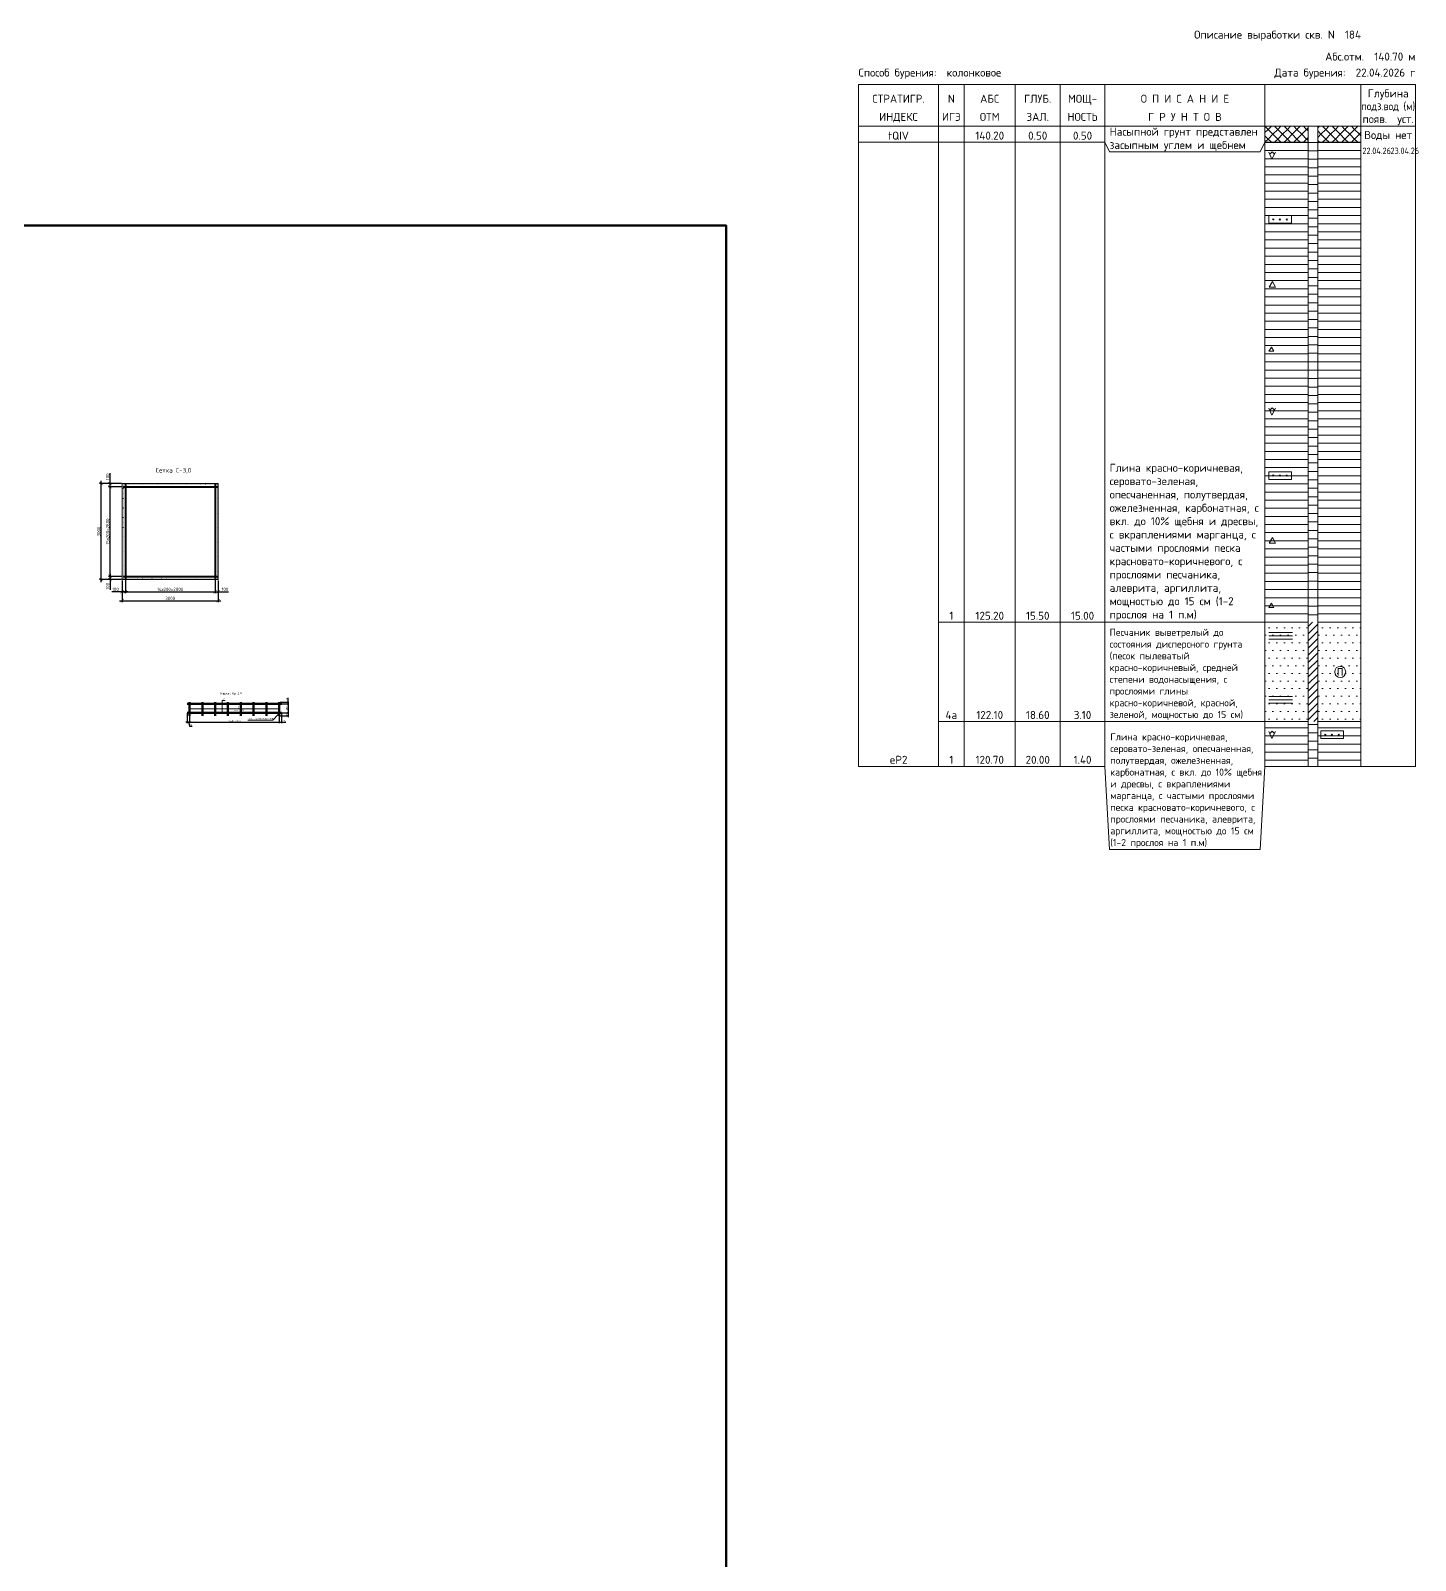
# Model space of a CAD drawing. Header units: metres. Extents: x 354637 to 441172, y 20821 to 108904.
# Drawn here: x 397904 to 441172, y 61109 to 108904 of the extents above; entities that cross this region are included whole.
import ezdxf
from ezdxf.enums import TextEntityAlignment as Align

# ---------------------------------------------------------------- set-up
doc = ezdxf.new("R2010")
doc.units = ezdxf.units.M
doc.header["$PDSIZE"] = 1
doc.linetypes.add('ACAD_ISO07W100', pattern=[3, 0, -3])
doc.layers.get('0').update_dxf_attribs({"lineweight": 0})
doc.layers.get('Defpoints').update_dxf_attribs({"color": 3})
for name, color, linetype in [('Fill', 7, 'Continuous'), ('Skv', 7, 'Continuous'), ('Table', 7, 'Continuous')]:
    doc.layers.add(name, color=color, linetype=linetype)
for name, color, linetype, lineweight in [('выноски', 7, 'Continuous', 15), ('Основная', 7, 'Continuous', 40), ('разм.', 7, 'Continuous', 18), ('размеры', 7, 'Continuous', 15), ('Стены', 7, 'Continuous', 50), ('текст', 7, 'Continuous', 18), ('штриховка', 7, 'Continuous', 9)]:
    doc.layers.add(name, color=color, linetype=linetype, lineweight=lineweight)
doc.layers.add('помощь', color=1, linetype='Continuous', lineweight=0, plot=False)
doc.styles.add('ISOCPEUR', font='isocpeur.ttf')
doc.styles.add('ГОСТ 2.304', font='CS_Gost2304.shx')
doc.dimstyles.new('СПДС', dxfattribs={"dimscale": 100, "dimtxt": 2.5, "dimasz": 2.5, "dimexe": 1.25, "dimexo": 0.625, "dimtad": 1, "dimdec": 0, "dimrnd": 0.001, "dimtxsty": 'ГОСТ 2.304', "dimblk": 'ARCHTICK', "dimblk1": 'ARCHTICK', "dimblk2": 'ARCHTICK', "dimcen": 2.5, "dimdle": 2, "dimadec": 0, "dimazin": 2, "dimtfac": 0.75, "dimtdec": 4, "dimtmove": 1, "dimatfit": 3, "dimfxl": 1, "dimtolj": 1, "dimarcsym": 1})
pattern_1 = [(225, (-5028528.11, 5916.64), (3e-14, -300), [212.13, -212.134069]), (315, (-5028678.11, 6066.64), (300, 3e-14), [212.13, -212.134069]), (45, (-5028828.11, 5916.64), (3e-14, 300), [212.13, -212.134069]), (135, (-5028678.11, 5766.64), (-300, 3e-14), [212.13, -212.134069])]

# ---------------------------------------------------------------- blocks, each defined once
blk = doc.blocks.new('_ArchTick')
at = {"color": 0, "linetype": 'ByBlock', "lineweight": 30, "const_width": 0.15}
blk.add_lwpolyline([(-0.5, -0.5), (0.5, 0.5)], dxfattribs=at)
blk = doc.blocks.new('*D20')
at = {"layer": 'Defpoints', "color": 0, "ltscale": 10, "transparency": 16777216}
for p in [(400107, 94753), (400767, 94753), (400767, 91753)]:
    blk.add_point(p, dxfattribs=at)
at = {"layer": 'размеры', "color": 0, "lineweight": -2, "ltscale": 10, "transparency": 16777216}
for p, q in [((400742, 94753), (400057, 94753)), ((400107, 91673), (400107, 94833)), ((400742, 91753), (400057, 91753))]:
    blk.add_line(p, q, dxfattribs=at)
at = {"layer": 'размеры', "color": 0, "lineweight": -2, "ltscale": 10, "transparency": 16777216, "xscale": 100, "yscale": 100, "zscale": 100}
for p, rotation in [((400107, 94753), 90), ((400107, 91753), 270)]:
    blk.add_blockref('_ArchTick', p, dxfattribs=dict(at, rotation=rotation))
at = {"layer": 'размеры', "color": 0, "ltscale": 10, "transparency": 16777216, "insert": (400032, 93253), "char_height": 100, "attachment_point": 5, "rotation": 90, "style": 'ISOCPEUR'}
blk.add_mtext('\\A1;3000', dxfattribs=at)
blk = doc.blocks.new('*D21')
at = {"layer": 'Defpoints', "color": 0, "ltscale": 10, "transparency": 16777216}
for p in [(400767, 91753), (403767, 91753), (403767, 91093)]:
    blk.add_point(p, dxfattribs=at)
at = {"layer": 'размеры', "color": 0, "lineweight": -2, "ltscale": 10, "transparency": 16777216}
for p, q in [((400767, 91728), (400767, 91043)), ((403767, 91728), (403767, 91043)), ((400687, 91093), (403847, 91093))]:
    blk.add_line(p, q, dxfattribs=at)
at = {"layer": 'размеры', "color": 0, "lineweight": -2, "ltscale": 10, "transparency": 16777216, "xscale": 100, "yscale": 100, "zscale": 100, "rotation": 180}
blk.add_blockref('_ArchTick', (400767, 91093), dxfattribs=at)
at = {"layer": 'размеры', "color": 0, "lineweight": -2, "ltscale": 10, "transparency": 16777216, "xscale": 100, "yscale": 100, "zscale": 100}
blk.add_blockref('_ArchTick', (403767, 91093), dxfattribs=at)
at = {"layer": 'размеры', "color": 0, "ltscale": 10, "transparency": 16777216, "insert": (402267, 91168), "char_height": 100, "attachment_point": 5, "style": 'ISOCPEUR'}
blk.add_mtext('\\A1;3000', dxfattribs=at)
blk = doc.blocks.new('*D22')
at = {"layer": 'Defpoints', "color": 0, "ltscale": 10, "transparency": 16777216}
for p in [(400387, 94653), (400787, 94653), (400787, 91853)]:
    blk.add_point(p, dxfattribs=at)
at = {"layer": 'размеры', "color": 0, "lineweight": -2, "ltscale": 10, "transparency": 16777216}
for p, q in [((400762, 94653), (400337, 94653)), ((400387, 91773), (400387, 94733)), ((400762, 91853), (400337, 91853))]:
    blk.add_line(p, q, dxfattribs=at)
at = {"layer": 'размеры', "color": 0, "lineweight": -2, "ltscale": 10, "transparency": 16777216, "xscale": 100, "yscale": 100, "zscale": 100}
for p, rotation in [((400387, 94653), 90), ((400387, 91853), 270)]:
    blk.add_blockref('_ArchTick', p, dxfattribs=dict(at, rotation=rotation))
at = {"layer": 'размеры', "color": 0, "ltscale": 10, "transparency": 16777216, "insert": (400312, 93253), "char_height": 100, "attachment_point": 5, "rotation": 90, "style": 'ISOCPEUR'}
blk.add_mtext('\\A1;15х200=2800', dxfattribs=at)
blk = doc.blocks.new('*D23')
at = {"layer": 'Defpoints', "color": 0, "ltscale": 10, "transparency": 16777216}
for p in [(400867, 91773), (403667, 91773), (403667, 91373)]:
    blk.add_point(p, dxfattribs=at)
at = {"layer": 'размеры', "color": 0, "lineweight": -2, "ltscale": 10, "transparency": 16777216}
for p, q in [((400787, 91373), (403747, 91373)), ((400867, 91748), (400867, 91323)), ((403667, 91748), (403667, 91323))]:
    blk.add_line(p, q, dxfattribs=at)
at = {"layer": 'размеры', "color": 0, "lineweight": -2, "ltscale": 10, "transparency": 16777216, "xscale": 100, "yscale": 100, "zscale": 100, "rotation": 180}
blk.add_blockref('_ArchTick', (400867, 91373), dxfattribs=at)
at = {"layer": 'размеры', "color": 0, "lineweight": -2, "ltscale": 10, "transparency": 16777216, "xscale": 100, "yscale": 100, "zscale": 100}
blk.add_blockref('_ArchTick', (403667, 91373), dxfattribs=at)
at = {"layer": 'размеры', "color": 0, "ltscale": 10, "transparency": 16777216, "insert": (402267, 91448), "char_height": 100, "attachment_point": 5, "style": 'ISOCPEUR'}
blk.add_mtext('\\A1;14х200=2800', dxfattribs=at)
blk = doc.blocks.new('*D33')
at = {"layer": 'Defpoints', "color": 0, "ltscale": 10, "transparency": 16777216}
for p in [(402797, 87586), (402872, 87496), (402797, 87296)]:
    blk.add_point(p, dxfattribs=at)
at = {"layer": 'размеры', "color": 0, "lineweight": -2, "ltscale": 10, "transparency": 16777216}
for p, q in [((402797, 87574), (402797, 87271)), ((402872, 87484), (402872, 87271)), ((402912, 87296), (402757, 87296)), ((402834, 87296), (402870, 87177)), ((402870, 87177), (402955, 87177))]:
    blk.add_line(p, q, dxfattribs=at)
at = {"layer": 'размеры', "color": 0, "lineweight": -2, "ltscale": 10, "transparency": 16777216, "xscale": 50, "yscale": 50, "zscale": 50, "rotation": 180}
blk.add_blockref('_ArchTick', (402797, 87296), dxfattribs=at)
at = {"layer": 'размеры', "color": 0, "lineweight": -2, "ltscale": 10, "transparency": 16777216, "xscale": 50, "yscale": 50, "zscale": 50}
blk.add_blockref('_ArchTick', (402872, 87296), dxfattribs=at)
at = {"layer": 'размеры', "color": 0, "ltscale": 10, "transparency": 16777216, "insert": (402912, 87215), "char_height": 50, "attachment_point": 5, "style": 'ISOCPEUR'}
blk.add_mtext('\\A1;75', dxfattribs=at)
blk = doc.blocks.new('*D34')
at = {"layer": 'Defpoints', "color": 0, "ltscale": 10, "transparency": 16777216}
for p in [(405672, 87496), (405747, 87586), (405747, 87296)]:
    blk.add_point(p, dxfattribs=at)
at = {"layer": 'размеры', "color": 0, "lineweight": -2, "ltscale": 10, "transparency": 16777216}
for p, q in [((405672, 87484), (405672, 87271)), ((405747, 87574), (405747, 87271)), ((405632, 87296), (405747, 87296)), ((405747, 87296), (405882, 87296))]:
    blk.add_line(p, q, dxfattribs=at)
at = {"layer": 'размеры', "color": 0, "lineweight": -2, "ltscale": 10, "transparency": 16777216, "xscale": 50, "yscale": 50, "zscale": 50, "rotation": 180}
blk.add_blockref('_ArchTick', (405672, 87296), dxfattribs=at)
at = {"layer": 'размеры', "color": 0, "lineweight": -2, "ltscale": 10, "transparency": 16777216, "xscale": 50, "yscale": 50, "zscale": 50}
blk.add_blockref('_ArchTick', (405747, 87296), dxfattribs=at)
at = {"layer": 'размеры', "color": 0, "ltscale": 10, "transparency": 16777216, "insert": (405839, 87334), "char_height": 50, "attachment_point": 5, "style": 'ISOCPEUR'}
blk.add_mtext('\\A1;75', dxfattribs=at)
blk = doc.blocks.new('*D35')
at = {"layer": 'Defpoints', "color": 0, "ltscale": 10, "transparency": 16777216}
for p in [(402872, 87496), (405672, 87496), (405672, 87296)]:
    blk.add_point(p, dxfattribs=at)
at = {"layer": 'размеры', "color": 0, "lineweight": -2, "ltscale": 10, "transparency": 16777216}
for p, q in [((402872, 87484), (402872, 87271)), ((405672, 87484), (405672, 87271)), ((402832, 87296), (405712, 87296))]:
    blk.add_line(p, q, dxfattribs=at)
at = {"layer": 'размеры', "color": 0, "lineweight": -2, "ltscale": 10, "transparency": 16777216, "xscale": 50, "yscale": 50, "zscale": 50, "rotation": 180}
blk.add_blockref('_ArchTick', (402872, 87296), dxfattribs=at)
at = {"layer": 'размеры', "color": 0, "lineweight": -2, "ltscale": 10, "transparency": 16777216, "xscale": 50, "yscale": 50, "zscale": 50}
blk.add_blockref('_ArchTick', (405672, 87296), dxfattribs=at)
at = {"layer": 'размеры', "color": 0, "ltscale": 10, "transparency": 16777216, "insert": (404272, 87334), "char_height": 50, "attachment_point": 5, "style": 'ISOCPEUR'}
blk.add_mtext('\\A1;7х400=2800', dxfattribs=at)
blk = doc.blocks.new('*D36')
at = {"layer": 'Defpoints', "color": 0, "ltscale": 10, "transparency": 16777216}
for p in [(405692, 87926), (405747, 87866), (405947, 87926)]:
    blk.add_point(p, dxfattribs=at)
at = {"layer": 'размеры', "color": 0, "lineweight": -2, "ltscale": 10, "transparency": 16777216}
for p, q in [((405947, 87926), (405947, 88061)), ((405704, 87926), (405972, 87926)), ((405759, 87866), (405972, 87866)), ((405947, 87826), (405947, 87926))]:
    blk.add_line(p, q, dxfattribs=at)
at = {"layer": 'размеры', "color": 0, "lineweight": -2, "ltscale": 10, "transparency": 16777216, "xscale": 50, "yscale": 50, "zscale": 50}
for p, rotation in [((405947, 87926), 90), ((405947, 87866), 270)]:
    blk.add_blockref('_ArchTick', p, dxfattribs=dict(at, rotation=rotation))
at = {"layer": 'размеры', "color": 0, "ltscale": 10, "transparency": 16777216, "insert": (405909, 88019), "char_height": 50, "attachment_point": 5, "rotation": 90, "style": 'ISOCPEUR'}
blk.add_mtext('\\A1;60', dxfattribs=at)
blk = doc.blocks.new('*D37')
at = {"layer": 'Defpoints', "color": 0, "ltscale": 10, "transparency": 16777216}
for p in [(405747, 87866), (405747, 87586), (405947, 87586)]:
    blk.add_point(p, dxfattribs=at)
at = {"layer": 'размеры', "color": 0, "lineweight": -2, "ltscale": 10, "transparency": 16777216}
for p, q in [((405759, 87866), (405972, 87866)), ((405759, 87586), (405972, 87586)), ((405947, 87906), (405947, 87546))]:
    blk.add_line(p, q, dxfattribs=at)
at = {"layer": 'размеры', "color": 0, "lineweight": -2, "ltscale": 10, "transparency": 16777216, "xscale": 50, "yscale": 50, "zscale": 50}
for p, rotation in [((405947, 87866), 90), ((405947, 87586), 270)]:
    blk.add_blockref('_ArchTick', p, dxfattribs=dict(at, rotation=rotation))
at = {"layer": 'размеры', "color": 0, "ltscale": 10, "transparency": 16777216, "insert": (405909, 87726), "char_height": 50, "attachment_point": 5, "rotation": 90, "style": 'ISOCPEUR'}
blk.add_mtext('\\A1;280', dxfattribs=at)
blk = doc.blocks.new('*D38')
at = {"layer": 'Defpoints', "color": 0, "ltscale": 10, "transparency": 16777216}
for p in [(405687, 87496), (405747, 87586), (405947, 87496)]:
    blk.add_point(p, dxfattribs=at)
at = {"layer": 'размеры', "color": 0, "lineweight": -2, "ltscale": 10, "transparency": 16777216}
for p, q in [((405699, 87496), (405972, 87496)), ((405759, 87586), (405972, 87586)), ((405947, 87626), (405947, 87456))]:
    blk.add_line(p, q, dxfattribs=at)
at = {"layer": 'размеры', "color": 0, "lineweight": -2, "ltscale": 10, "transparency": 16777216, "xscale": 50, "yscale": 50, "zscale": 50}
for p, rotation in [((405947, 87586), 90), ((405947, 87496), 270)]:
    blk.add_blockref('_ArchTick', p, dxfattribs=dict(at, rotation=rotation))
at = {"layer": 'размеры', "color": 0, "ltscale": 10, "transparency": 16777216, "insert": (405909, 87541), "char_height": 50, "attachment_point": 5, "rotation": 90, "style": 'ISOCPEUR'}
blk.add_mtext('\\A1;90', dxfattribs=at)
blk = doc.blocks.new('*D39')
at = {"layer": 'Defpoints', "color": 0, "ltscale": 10, "transparency": 16777216}
for p in [(403667, 91773), (403767, 91753), (403767, 91373)]:
    blk.add_point(p, dxfattribs=at)
at = {"layer": 'размеры', "color": 0, "lineweight": -2, "ltscale": 10, "transparency": 16777216}
for p, q in [((403587, 91373), (403767, 91373)), ((403667, 91748), (403667, 91323)), ((403767, 91728), (403767, 91323)), ((403767, 91373), (404087, 91373))]:
    blk.add_line(p, q, dxfattribs=at)
at = {"layer": 'размеры', "color": 0, "lineweight": -2, "ltscale": 10, "transparency": 16777216, "xscale": 100, "yscale": 100, "zscale": 100, "rotation": 180}
blk.add_blockref('_ArchTick', (403667, 91373), dxfattribs=at)
at = {"layer": 'размеры', "color": 0, "lineweight": -2, "ltscale": 10, "transparency": 16777216, "xscale": 100, "yscale": 100, "zscale": 100}
blk.add_blockref('_ArchTick', (403767, 91373), dxfattribs=at)
at = {"layer": 'размеры', "color": 0, "ltscale": 10, "transparency": 16777216, "insert": (403977, 91448), "char_height": 100, "attachment_point": 5, "style": 'ISOCPEUR'}
blk.add_mtext('\\A1;100', dxfattribs=at)
blk = doc.blocks.new('*D40')
at = {"layer": 'Defpoints', "color": 0, "ltscale": 10, "transparency": 16777216}
for p in [(400867, 91773), (400767, 91753), (400767, 91373)]:
    blk.add_point(p, dxfattribs=at)
at = {"layer": 'размеры', "color": 0, "lineweight": -2, "ltscale": 10, "transparency": 16777216}
for p, q in [((400767, 91373), (400447, 91373)), ((400767, 91728), (400767, 91323)), ((400947, 91373), (400767, 91373)), ((400867, 91748), (400867, 91323))]:
    blk.add_line(p, q, dxfattribs=at)
at = {"layer": 'размеры', "color": 0, "lineweight": -2, "ltscale": 10, "transparency": 16777216, "xscale": 100, "yscale": 100, "zscale": 100, "rotation": 180}
blk.add_blockref('_ArchTick', (400767, 91373), dxfattribs=at)
at = {"layer": 'размеры', "color": 0, "lineweight": -2, "ltscale": 10, "transparency": 16777216, "xscale": 100, "yscale": 100, "zscale": 100}
blk.add_blockref('_ArchTick', (400867, 91373), dxfattribs=at)
at = {"layer": 'размеры', "color": 0, "ltscale": 10, "transparency": 16777216, "insert": (400557, 91448), "char_height": 100, "attachment_point": 5, "style": 'ISOCPEUR'}
blk.add_mtext('\\A1;100', dxfattribs=at)
blk = doc.blocks.new('*D41')
at = {"layer": 'Defpoints', "color": 0, "ltscale": 10, "transparency": 16777216}
for p in [(400387, 94753), (400767, 94753), (400787, 94653)]:
    blk.add_point(p, dxfattribs=at)
at = {"layer": 'размеры', "color": 0, "lineweight": -2, "ltscale": 10, "transparency": 16777216}
for p, q in [((400742, 94753), (400337, 94753)), ((400762, 94653), (400337, 94653)), ((400387, 94753), (400387, 95073)), ((400387, 94573), (400387, 94753))]:
    blk.add_line(p, q, dxfattribs=at)
at = {"layer": 'размеры', "color": 0, "lineweight": -2, "ltscale": 10, "transparency": 16777216, "xscale": 100, "yscale": 100, "zscale": 100}
for p, rotation in [((400387, 94753), 90), ((400387, 94653), 270)]:
    blk.add_blockref('_ArchTick', p, dxfattribs=dict(at, rotation=rotation))
at = {"layer": 'размеры', "color": 0, "ltscale": 10, "transparency": 16777216, "insert": (400312, 94963), "char_height": 100, "attachment_point": 5, "rotation": 90, "style": 'ISOCPEUR'}
blk.add_mtext('\\A1;100', dxfattribs=at)
blk = doc.blocks.new('*D42')
at = {"layer": 'Defpoints', "color": 0, "ltscale": 10, "transparency": 16777216}
for p in [(400792, 91853), (400387, 91753), (400767, 91753)]:
    blk.add_point(p, dxfattribs=at)
at = {"layer": 'размеры', "color": 0, "lineweight": -2, "ltscale": 10, "transparency": 16777216}
for p, q in [((400767, 91853), (400337, 91853)), ((400387, 91933), (400387, 91753)), ((400742, 91753), (400337, 91753)), ((400387, 91753), (400387, 91433))]:
    blk.add_line(p, q, dxfattribs=at)
at = {"layer": 'размеры', "color": 0, "lineweight": -2, "ltscale": 10, "transparency": 16777216, "xscale": 100, "yscale": 100, "zscale": 100}
for p, rotation in [((400387, 91853), 90), ((400387, 91753), 270)]:
    blk.add_blockref('_ArchTick', p, dxfattribs=dict(at, rotation=rotation))
at = {"layer": 'размеры', "color": 0, "ltscale": 10, "transparency": 16777216, "insert": (400312, 91543), "char_height": 100, "attachment_point": 5, "rotation": 90, "style": 'ISOCPEUR'}
blk.add_mtext('\\A1;100', dxfattribs=at)
blk = doc.blocks.new('*U47')
at = {"layer": 'Стены', "ltscale": 100}
blk.add_line((0, 215), (0, -215), dxfattribs=at)
blk = doc.blocks.new('*U48')
at = {"layer": 'помощь', "color": 0, "linetype": 'ByBlock', "lineweight": -2, "transparency": 16777216}
for p in [(-2800, 0), (-2400, 0), (-2000, 0), (-1600, 0), (-1200, 0), (-800, 0), (-400, 0), (0, 0)]:
    blk.add_blockref('*U47', p, dxfattribs=at)
blk = doc.blocks.new('IZ18')
at = {"color": 7, "linetype": 'Continuous', "lineweight": 0, "flags": 128}
for points in [[(-0.004, 0.224), (0.093, 0.004), (0.199, 0.221)], [(0.027, 0.157), (0.1, 0.234), (0.17, 0.164)]]:
    blk.add_lwpolyline(points, dxfattribs=at)
blk = doc.blocks.new('VK12')
at = {"color": 7, "linetype": 'Continuous', "lineweight": 0, "flags": 128}
blk.add_lwpolyline([(0.007, 0.007), (0.107, 0.182), (0.208, 0.007)], close=True, dxfattribs=at)
blk = doc.blocks.new('VK13')
at = {"color": 7, "linetype": 'Continuous', "lineweight": 0}
for p, q in [((0, 0), (0.075, 0.133)), ((0, 0), (0.152, 0)), ((0.075, 0.133), (0.152, 0))]:
    blk.add_line(p, q, dxfattribs=at)
blk = doc.blocks.new('PR09')
at = {"color": 19, "linetype": 'Continuous', "lineweight": 0, "flags": 128}
blk.add_lwpolyline([(-0.002, 0.24), (0.705, 0.24), (0.705, 0), (-0.002, 0)], close=True, dxfattribs=at)
at = {"color": 7, "linetype": 'Continuous', "lineweight": 0}
for centre in [(0.135, 0.121), (0.338, 0.119), (0.555, 0.119)]:
    blk.add_circle(centre, 0.0165, dxfattribs=at)

msp = doc.modelspace()

# ---------------------------------------------------------------- hatches: boundary and pattern name
at = {"layer": 'Fill'}
h = msp.add_hatch(dxfattribs=at)
h.set_pattern_fill('GR24', color=256, scale=1000, style=0, pattern_type=2)
h.set_pattern_definition(pattern_1)
h.paths.add_polyline_path([(436471.89, 105916.64), (437821.89, 105916.64), (437821.89, 105416.64), (436471.89, 105416.64)])
h = msp.add_hatch(dxfattribs=at)
h.set_pattern_fill('GR24', color=256, scale=1000, style=0, pattern_type=2)
h.set_pattern_definition(pattern_1)
h.paths.add_polyline_path([(438121.89, 105916.64), (439471.89, 105916.64), (439471.89, 105416.64), (438121.89, 105416.64)])
at = {"layer": 'штриховка'}
h = msp.add_hatch(dxfattribs=at)
h.set_pattern_fill('ANSI31', color=256, scale=80, angle=315, style=0)
h.paths.add_polyline_path([(436471.89, 105416.64), (437821.89, 105416.64), (437821.89, 90416.64), (436471.89, 90416.64)])
h = msp.add_hatch(dxfattribs=at)
h.set_pattern_fill('ANSI31', color=256, scale=83, angle=315, style=0)
h.paths.add_polyline_path([(437821.89, 105416.64), (438121.89, 105416.64), (438121.89, 90416.64), (437821.89, 90416.64)])
h = msp.add_hatch(dxfattribs=at)
h.set_pattern_fill('ANSI31', color=256, scale=80, angle=315, style=0)
h.paths.add_polyline_path([(438121.89, 105416.64), (439471.89, 105416.64), (439471.89, 90416.64), (438121.89, 90416.64)])
h = msp.add_hatch(dxfattribs=at)
h.set_pattern_fill('DOTS', color=256, scale=150, style=0)
h.paths.add_polyline_path([(436471.89, 90416.64), (437821.89, 90416.64), (437821.89, 87316.64), (436471.89, 87316.64)])
h = msp.add_hatch(dxfattribs=at)
h.set_pattern_fill('ANSI31', color=256, scale=50, style=0)
h.paths.add_polyline_path([(437821.89, 90416.64), (438121.89, 90416.64), (438121.89, 87316.64), (437821.89, 87316.64)])
h = msp.add_hatch(dxfattribs=at)
h.set_pattern_fill('DOTS', color=256, scale=150, style=0)
h.paths.add_polyline_path([(438121.89, 90416.64), (439471.89, 90416.64), (439471.89, 87316.64), (438121.89, 87316.64)])
h = msp.add_hatch(dxfattribs=at)
h.set_pattern_fill('ANSI31', color=256, scale=80, angle=315, style=0)
h.paths.add_polyline_path([(436471.89, 87316.64), (437821.89, 87316.64), (437821.89, 85916.64), (436471.89, 85916.64)])
h = msp.add_hatch(dxfattribs=at)
h.set_pattern_fill('ANSI31', color=256, scale=83, angle=315, style=0)
h.paths.add_polyline_path([(437821.89, 87316.64), (438121.89, 87316.64), (438121.89, 85916.64), (437821.89, 85916.64)])
h = msp.add_hatch(dxfattribs=at)
h.set_pattern_fill('ANSI31', color=256, scale=80, angle=315, style=0)
h.paths.add_polyline_path([(438121.89, 87316.64), (439471.89, 87316.64), (439471.89, 85916.64), (438121.89, 85916.64)])

# ---------------------------------------------------------------- linework, layer by layer
at = {"color": 7, "linetype": 'Continuous', "lineweight": 0}
for p, q in [((423771.89, 107216.64), (441171.89, 107216.64)), ((423771.89, 105916.64), (423771.89, 107216.64)), ((426271.89, 105916.64), (426271.89, 107216.64)), ((427071.89, 105916.64), (427071.89, 107216.64)), ((428671.89, 105916.64), (428671.89, 107216.64)), ((430071.89, 105916.64), (430071.89, 107216.64)), ((431471.89, 105916.64), (431471.89, 107216.64)), ((436471.89, 105916.64), (436471.89, 107216.64)), ((439471.89, 105916.64), (439471.89, 107216.64)), ((441171.89, 105916.64), (441171.89, 107216.64)), ((423771.89, 105916.64), (441171.89, 105916.64))]:
    msp.add_line(p, q, dxfattribs=at)
at = {"linetype": 'Continuous', "lineweight": 0}
for p, q in [((436591.89, 90100.31), (437326.89, 90100.31)), ((436591.89, 89995.31), (437326.89, 89995.31)), ((436591.89, 89890.31), (437326.89, 89890.31)), ((436591.89, 88100.31), (437326.89, 88100.31)), ((436591.89, 87995.31), (437326.89, 87995.31)), ((436591.89, 87890.31), (437326.89, 87890.31))]:
    msp.add_line(p, q, dxfattribs=at)
at = {"linetype": 'Continuous', "lineweight": 0, "flags": 128}
for points in [[(436594.89, 103123.31), (437301.89, 103123.31), (437301.89, 102883.31), (436594.89, 102883.31)], [(436594.89, 95123.31), (437301.89, 95123.31), (437301.89, 94883.31), (436594.89, 94883.31)]]:
    msp.add_lwpolyline(points, close=True, dxfattribs=at)
for points in [[(438760.89, 88756.64), (438760.89, 88976.37)], [(438760.89, 88976.37), (438882.96, 88976.37)], [(438882.96, 88976.37), (438882.96, 88756.64)]]:
    msp.add_lwpolyline(points, dxfattribs=at)
at = {"color": 7, "linetype": 'Continuous', "lineweight": 0}
for centre in [(436732.21, 103004.63), (436935.18, 103002.31), (437152.16, 103002.32), (436732.21, 95004.63), (436935.18, 95002.31), (437152.16, 95002.32)]:
    msp.add_circle(centre, 16.5, dxfattribs=at)
at = {"linetype": 'Continuous', "lineweight": 0}
msp.add_circle((438822.79, 88867.97), 173.29, dxfattribs=at)
at = {"layer": 'Skv', "color": 7, "linetype": 'Continuous', "lineweight": 0}
for p, q in [((436471.89, 105916.64), (437821.89, 105916.64)), ((439471.89, 105916.64), (438121.89, 105916.64)), ((436471.89, 105416.64), (437821.89, 105416.64)), ((438121.89, 105416.64), (439471.89, 105416.64)), ((436471.89, 90416.64), (437821.89, 90416.64)), ((438121.89, 90416.64), (439471.89, 90416.64)), ((436471.89, 87316.64), (437821.89, 87316.64)), ((438121.89, 87316.64), (439471.89, 87316.64)), ((436471.89, 85916.64), (437821.89, 85916.64)), ((438121.89, 85916.64), (439471.89, 85916.64))]:
    msp.add_line(p, q, dxfattribs=at)
msp.add_lwpolyline([(437821.89, 105916.64), (438121.89, 105916.64), (438121.89, 85916.64), (437821.89, 85916.64), (437821.89, 105916.64), (437821.89, 105916.64)], close=True, dxfattribs=at)
at = {"layer": 'Table', "color": 7, "linetype": 'Continuous', "lineweight": 0}
for p, q in [((423771.89, 105916.64), (423771.89, 85916.64)), ((426271.89, 105916.64), (426271.89, 85916.64)), ((427071.89, 105916.64), (427071.89, 85916.64)), ((428671.89, 105916.64), (428671.89, 85916.64)), ((430071.89, 105916.64), (430071.89, 85916.64)), ((431471.89, 105916.64), (431471.89, 85916.64)), ((436471.89, 105916.64), (436471.89, 85916.64)), ((439471.89, 105916.64), (439471.89, 85916.64)), ((441171.89, 105916.64), (441171.89, 85916.64)), ((423771.89, 105416.64), (426271.89, 105416.64)), ((426271.89, 105416.64), (427071.89, 105416.64)), ((427071.89, 105416.64), (428671.89, 105416.64)), ((428671.89, 105416.64), (430071.89, 105416.64)), ((430071.89, 105416.64), (431471.89, 105416.64)), ((431471.89, 105416.64), (431618.73, 105116.64)), ((436325.05, 105116.64), (436471.89, 105416.64)), ((431618.73, 105116.64), (436325.05, 105116.64)), ((426271.89, 90416.64), (427071.89, 90416.64)), ((427071.89, 90416.64), (428671.89, 90416.64)), ((428671.89, 90416.64), (430071.89, 90416.64)), ((430071.89, 90416.64), (431471.89, 90416.64)), ((431471.89, 90416.64), (436471.89, 90416.64)), ((426271.89, 87316.64), (427071.89, 87316.64)), ((427071.89, 87316.64), (428671.89, 87316.64)), ((428671.89, 87316.64), (430071.89, 87316.64)), ((430071.89, 87316.64), (431471.89, 87316.64)), ((431471.89, 87316.64), (436471.89, 87316.64)), ((423771.89, 85916.64), (426271.89, 85916.64)), ((426271.89, 85916.64), (427071.89, 85916.64)), ((427071.89, 85916.64), (428671.89, 85916.64)), ((428671.89, 85916.64), (430071.89, 85916.64)), ((430071.89, 85916.64), (431471.89, 85916.64)), ((431471.89, 85916.64), (431618.73, 83316.64)), ((436325.05, 83316.64), (436471.89, 85916.64)), ((439471.89, 85916.64), (441171.89, 85916.64)), ((431618.73, 83316.64), (436325.05, 83316.64))]:
    msp.add_line(p, q, dxfattribs=at)
at = {"layer": 'выноски', "linetype": 'Continuous', "ltscale": 10}
for p, q in [((403886.51, 87977.83), (403981.51, 87977.83)), ((403886.51, 87586.23), (403886.51, 87977.83)), ((403886.51, 87866.23), (403886.51, 87977.83)), ((402871.61, 87711.23), (404243.52, 87711.23)), ((404243.52, 87711.23), (404550.64, 87711.23)), ((405671.61, 87711.23), (404243.52, 87711.23)), ((405636.51, 87541.59), (405475.93, 87362.85)), ((405475.93, 87362.85), (404688.8, 87362.85))]:
    msp.add_line(p, q, dxfattribs=at)
for points in [[(402848.28, 87692.13), (402852.52, 87687.89), (402894.95, 87730.32), (402890.7, 87734.56)], [(403905.6, 87842.89), (403909.85, 87847.13), (403867.42, 87889.56), (403863.18, 87885.32)], [(403905.6, 87562.89), (403909.85, 87567.13), (403867.42, 87609.56), (403863.18, 87605.32)], [(405676.61, 87586.23), (405636.51, 87541.59), (405643.95, 87534.91)], [(405694.95, 87730.32), (405690.7, 87734.56), (405648.28, 87692.13), (405652.52, 87687.89)]]:
    msp.add_lwpolyline(points, close=True, dxfattribs=at)
at = {"layer": 'Основная'}
for p, q in [((400791.61, 94653.4), (403741.61, 94653.4)), ((400866.61, 94728.4), (400866.61, 91778.4)), ((403666.61, 94728.4), (403666.61, 91778.4)), ((400791.61, 91853.4), (403741.61, 91853.4))]:
    msp.add_line(p, q, dxfattribs=at)
at = {"layer": 'помощь', "lineweight": 53, "ltscale": 10}
msp.add_lwpolyline([(354636.97, 102819.38), (419633.95, 102819.38), (419633.95, 20820.55), (354636.97, 20820.55)], close=True, dxfattribs=at)
at = {"layer": 'помощь', "ltscale": 5}
msp.add_lwpolyline([(400766.61, 94753.4), (400766.61, 91753.4), (403766.61, 91753.4), (403766.61, 94753.4)], close=True, dxfattribs=at)
at = {"layer": 'разм.', "linetype": 'ACAD_ISO07W100', "lineweight": 25, "ltscale": 5}
msp.add_lwpolyline([(400791.61, 94728.4), (400791.61, 91778.4), (403741.61, 91778.4), (403741.61, 94728.4)], close=True, dxfattribs=at)
at = {"layer": 'Стены', "ltscale": 100}
for p, q in [((402796.61, 87866.23), (405746.61, 87866.23)), ((402796.61, 87586.23), (405746.61, 87586.23))]:
    msp.add_line(p, q, dxfattribs=at)

# ---------------------------------------------------------------- block references
at = {"layer": 'Skv', "xscale": 1000, "yscale": 1000, "zscale": 1000}
for name, p in [('IZ18', (436596.89, 104883.31)), ('VK12', (436596.89, 100883.31)), ('VK13', (436596.89, 98883.31)), ('IZ18', (436596.89, 96883.31)), ('VK12', (436596.89, 92883.31)), ('VK13', (436596.89, 90883.31)), ('IZ18', (436596.89, 86783.31)), ('PR09', (438221.89, 86783.31))]:
    msp.add_blockref(name, p, dxfattribs=at)
at = {"layer": 'помощь'}
msp.add_blockref('*U48', (405671.61, 87711.23), dxfattribs=at)

# ---------------------------------------------------------------- texts
at = {"layer": 'выноски', "linetype": 'Continuous', "ltscale": 10, "char_height": 50, "attachment_point": 1, "style": 'ISOCPEUR'}
for s, insert, width in [('\\fGOST Common|b0|i0|c0|p34;\\W1.0000000000;\\T1.0000000000;\\o\\l2', (403921.51, 88045.83), 42.1212), ('\\fGOST Common|b0|i0|c0|p34;\\W1.0000000000;\\T1.0000000000;\\o\\lшаг 240', (404278.52, 87693.23), 254.2424), ('\\fGOST Common|b0|i0|c0|p34;\\W1.0000000000;\\T1.0000000000;\\o\\l3', (404384.58, 87779.23), 42.1212), ('\\fGOST Common|b0|i0|c0|p34;\\W1.0000000000;\\T1.0000000000;\\o\\lГОСТ 14098-2014-К1-Кт', (404723.8, 87430.85), 734.2424)]:
    msp.add_mtext(s, dxfattribs=dict(at, insert=insert, width=width))
at = {"layer": 'текст', "lineweight": 25, "style": 'ISOCPEUR'}
for s, p in [('Описание выработки скв. N  184', (439471.89, 108652.07)), ('Абс.отм.  140.70 м', (441171.89, 107966.64)), ('Дата бурения:  22.04.2026 г', (441171.89, 107466.64))]:
    msp.add_text(s, height=250, dxfattribs=at).set_placement(p, align=Align.RIGHT)
msp.add_text('Способ бурения:  колонковое', height=250, dxfattribs=at).set_placement((423771.89, 107466.64))
for s, p in [('Глубина', (440321.89, 106816.64)), ('СТРАТИГР.', (425021.89, 106649.97)), ('N', (426671.89, 106649.97)), ('АБС', (427871.89, 106649.97)), ('ГЛУБ.', (429371.89, 106649.97)), ('МОЩ-', (430771.89, 106649.97)), ('О П И С А Н И Е', (433971.89, 106649.97)), ('ИНДЕКС', (425021.89, 106083.31)), ('ИГЭ', (426671.89, 106083.31)), ('ОТМ', (427871.89, 106083.31)), ('ЗАЛ.', (429371.89, 106083.31)), ('НОСТЬ', (430771.89, 106083.31)), ('Г Р У Н Т О В', (433971.89, 106083.31)), ('появ.  уст.', (440321.89, 106016.64)), ('tQIV', (425021.89, 105496.64)), ('140.20', (427871.89, 105496.64)), ('0.50', (429371.89, 105496.64)), ('0.50', (430771.89, 105496.64)), ('Воды нет', (440321.89, 105516.64)), ('1', (426671.89, 90496.64)), ('125.20', (427871.89, 90496.64)), ('15.50', (429371.89, 90496.64)), ('15.00', (430771.89, 90496.64)), ('4а', (426671.89, 87396.64)), ('122.10', (427871.89, 87396.64)), ('18.60', (429371.89, 87396.64)), ('3.10', (430771.89, 87396.64)), ('eP2', (425021.89, 85996.64)), ('1', (426671.89, 85996.64)), ('120.70', (427871.89, 85996.64)), ('20.00', (429371.89, 85996.64)), ('1.40', (430771.89, 85996.64))]:
    msp.add_text(s, height=250, dxfattribs=at).set_placement(p, align=Align.CENTER)
at = {"layer": 'текст', "lineweight": 25, "style": 'ISOCPEUR', "width": 0.9}
msp.add_text('подз.вод (м)', height=250, dxfattribs=at).set_placement((440321.89, 106416.64), align=Align.CENTER)
at = {"layer": 'текст', "lineweight": 25, "style": 'ISOCPEUR', "width": 0.8}
for s, p in [('22.04.26', (439516.85, 105046.15)), ('23.04.26', (440394.39, 105046.41))]:
    msp.add_text(s, height=200, dxfattribs=at).set_placement(p)
at = {"layer": 'текст', "ltscale": 90, "style": 'ISOCPEUR'}
msp.add_text('Сетка С-3,0', height=140, dxfattribs=at).set_placement((402366.61, 95167.32), align=Align.MIDDLE_CENTER)
msp.add_text('Каркас Кр-3,0', height=70, rotation=360, dxfattribs=at).set_placement((404171.61, 88195.75), align=Align.MIDDLE_CENTER)
at = {"layer": 'текст', "attachment_point": 7, "style": 'ISOCPEUR'}
for s, insert, char_height, width in [('Насыпной грунт представлен засыпным углем и щебнем', (431618.73, 105136.64), 250, 4830), ('Глина красно-коричневая, серовато-зеленая, опесчаненная, полутвердая, ожелезненная, карбонатная, с вкл. до 10% щебня и дресвы, с вкраплениями марганца, с частыми прослоями песка красновато-коричневого, с прослоями песчаника, алеврита, аргиллита, мощностью до 15 см (1-2 прослоя на 1 п.м)', (431618.73, 90466.64), 250, 4830), ('Песчаник выветрелый до состояния дисперсного грунта (песок пылеватый красно-коричневый, средней степени водонасыщения, с прослоями глины красно-коричневой, красной, зеленой, мощностью до 15 см)', (431618.73, 87366.64), 220, 4830), ('Глина красно-коричневая, серовато-зеленая, опесчаненная, полутвердая, ожелезненная, карбонатная, с вкл. до 10% щебня и дресвы, с вкраплениями марганца, с частыми прослоями песка красновато-коричневого, с прослоями песчаника, алеврита, аргиллита, мощностью до 15 см (1-2 прослоя на 1 п.м)', (431638.73, 83366.64), 220, 4751.1305)]:
    msp.add_mtext(s, dxfattribs=dict(at, insert=insert, char_height=char_height, width=width))

# ---------------------------------------------------------------- dimensions: what is measured, and where the dimension line sits
at = {"layer": 'размеры', "ltscale": 10}
for base, p1, p2, override, picture, middle in [((400106.61, 94753.4), (400766.61, 91753.4), (400766.61, 94753.4), {"dimscale": 40, "dimdec": 1, "dimrnd": 10, "dimtxsty": 'ISOCPEUR'}, '*D20', (400031.61, 93253.4)), ((400386.61, 94753.4), (400786.61, 94653.4), (400766.61, 94753.4), {"dimscale": 40, "dimdec": 1, "dimrnd": 10, "dimtxsty": 'ISOCPEUR', "dimtmove": 0}, '*D41', (400311.61, 94963.4)), ((400386.61, 91753.4), (400791.61, 91853.4), (400766.61, 91753.4), {"dimscale": 40, "dimdec": 1, "dimrnd": 10, "dimtxsty": 'ISOCPEUR', "dimtmove": 0}, '*D42', (400311.61, 91543.4)), ((405946.61, 87926.23), (405746.61, 87866.23), (405691.61, 87926.23), {"dimscale": 20, "dimdec": 1, "dimrnd": 1, "dimtxsty": 'ISOCPEUR', "dimtmove": 0}, '*D36', (405909.11, 88018.73)), ((405946.61, 87496.23), (405746.61, 87586.23), (405686.61, 87496.23), {"dimscale": 20, "dimdec": 1, "dimrnd": 1, "dimtxsty": 'ISOCPEUR', "dimtmove": 0}, '*D38', (405909.11, 87541.23)), ((405946.61, 87586.23), (405746.61, 87866.23), (405746.61, 87586.23), {"dimscale": 20, "dimdec": 1, "dimrnd": 1, "dimtxsty": 'ISOCPEUR', "dimtmove": 0}, '*D37', (405909.11, 87726.23))]:
    dim = msp.add_linear_dim(base=base, p1=p1, p2=p2, angle=90, dimstyle='СПДС', override=override, dxfattribs=at)
    dim.commit()
    dim.dimension.update_dxf_attribs({"geometry": picture, "text_midpoint": middle})
dim = msp.add_linear_dim(base=(400386.61, 94653.4), p1=(400786.61, 91853.4), p2=(400786.61, 94653.4), angle=90, text='15х200=<>', dimstyle='СПДС', override={"dimscale": 40, "dimdec": 1, "dimrnd": 10, "dimtxsty": 'ISOCPEUR'}, dxfattribs=at)
dim.commit()
dim.dimension.update_dxf_attribs({"geometry": '*D22', "text_midpoint": (400311.61, 93253.4)})
for base, p1, p2, override, picture, middle in [((400766.61, 91373.4), (400866.61, 91773.4), (400766.61, 91753.4), {"dimscale": 40, "dimdec": 1, "dimrnd": 10, "dimtxsty": 'ISOCPEUR', "dimtmove": 0}, '*D40', (400556.61, 91448.4)), ((403766.61, 91373.4), (403666.61, 91773.4), (403766.61, 91753.4), {"dimscale": 40, "dimdec": 1, "dimrnd": 10, "dimtxsty": 'ISOCPEUR', "dimtmove": 0}, '*D39', (403976.61, 91448.4)), ((403766.61, 91093.4), (400766.61, 91753.4), (403766.61, 91753.4), {"dimscale": 40, "dimdec": 1, "dimrnd": 10, "dimtxsty": 'ISOCPEUR'}, '*D21', (402266.61, 91168.4)), ((402796.61, 87296.23), (402871.61, 87496.23), (402796.61, 87586.23), {"dimscale": 20, "dimdec": 1, "dimrnd": 1, "dimtxsty": 'ISOCPEUR', "dimtmove": 1}, '*D33', (402882.24, 87214.98)), ((405746.61, 87296.23), (405671.61, 87496.23), (405746.61, 87586.23), {"dimscale": 20, "dimdec": 1, "dimrnd": 1, "dimtxsty": 'ISOCPEUR', "dimtmove": 0}, '*D34', (405839.11, 87333.73))]:
    dim = msp.add_linear_dim(base=base, p1=p1, p2=p2, dimstyle='СПДС', override=override, dxfattribs=at)
    dim.commit()
    dim.dimension.update_dxf_attribs({"geometry": picture, "text_midpoint": middle})
for base, p1, p2, text, override, picture, middle in [((403666.61, 91373.4), (400866.61, 91773.4), (403666.61, 91773.4), '14х200=<>', {"dimscale": 40, "dimdec": 1, "dimrnd": 10, "dimtxsty": 'ISOCPEUR'}, '*D23', (402266.61, 91448.4)), ((405671.61, 87296.23), (402871.61, 87496.23), (405671.61, 87496.23), '7х400=<>', {"dimscale": 20, "dimdec": 1, "dimrnd": 1, "dimtxsty": 'ISOCPEUR', "dimtmove": 0}, '*D35', (404271.61, 87333.73))]:
    dim = msp.add_linear_dim(base=base, p1=p1, p2=p2, text=text, dimstyle='СПДС', override=override, dxfattribs=at)
    dim.commit()
    dim.dimension.update_dxf_attribs({"geometry": picture, "text_midpoint": middle})

doc.saveas('drawing.dxf')
